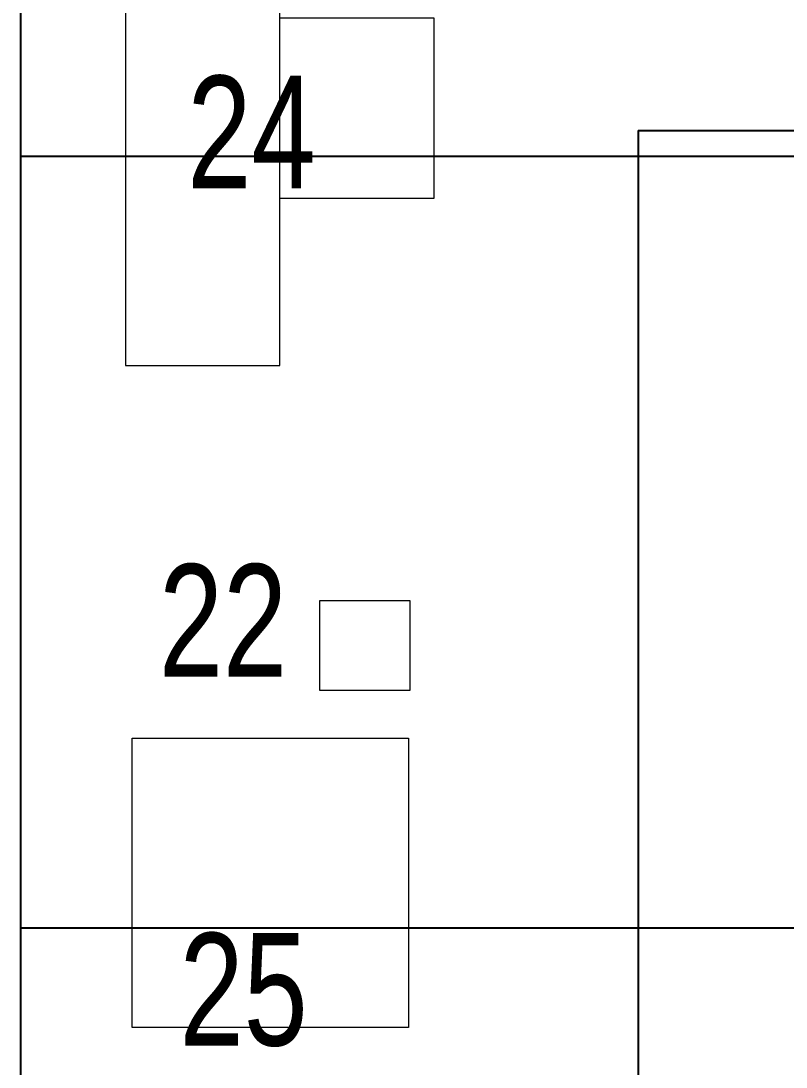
# Model space of a CAD drawing. Extents: x -12260 to 57327, y -29287 to 19916.
# Drawn here: x 25216 to 25811, y 7402 to 8215 of the extents above; entities that cross this region are included whole.
import ezdxf

# ---------------------------------------------------------------- set-up
doc = ezdxf.new("R2010")
doc.units = 0
doc.header["$LTSCALE"] = 0.25
doc.linetypes.add('DASHDOT', pattern=[25.4, 12.7, -6.35, 0, -6.35])
for name, color, linetype, lineweight in [('01-First Floor$0$72_EGR_EQP_TAG', 142, 'Continuous', 5), ('01-First Floor$0$LOADING', 253, 'Continuous', 5), ('01-First Floor$0$Walls', 251, 'Continuous', 5), ('E-LITE-CLNG-CNDT', 6, 'DASHDOT', 35)]:
    doc.layers.add(name, color=color, linetype=linetype, lineweight=lineweight)
doc.layers.add('01-First Floor$0$FALSE CEILING', color=251, linetype='Continuous')
doc.styles.add('01-First Floor$0$X3G_ENTITY_257CFD', font='swisscl.ttf', dxfattribs={"height": 200})

# ---------------------------------------------------------------- blocks, each defined once
blk = doc.blocks.new('01-First Floor$0$D.110.51.53')
blk.add_lwpolyline([(285914, 4547), (286139, 4547), (286139, 4332), (285914, 4332), (285914, 4547)])
blk = doc.blocks.new('01-First Floor$0$D.111.03.06')
blk.add_lwpolyline([(292372, 3690), (292442, 3690), (292442, 3620), (292372, 3620), (292372, 3690)])
blk = doc.blocks.new('01-First Floor$0$D.122.06.11')
for points in [[(285783, 4268), (285783, 4268), (285783, 4388), (285713, 4388), (285643, 4388), (285643, 4268)], [(285513, 4148), (285913, 4148), (285913, 4268), (285513, 4268), (285513, 4148)]]:
    blk.add_lwpolyline(points)
blk = doc.blocks.new('01-First Floor')
at = {"layer": '01-First Floor$0$FALSE CEILING'}
for q in [(25695.56, 6229.1, -0.1), (27465.56, 8130, -0.1)]:
    blk.add_line((25695.56, 8130, -0.1), q, dxfattribs=at)
at = {"layer": '01-First Floor$0$FALSE CEILING', "linetype": 'Continuous'}
for p, q in [((25215.56, 8110), (29215.56, 8110)), ((25215.56, 7510), (29215.56, 7510))]:
    blk.add_line(p, q, dxfattribs=at)
at = {"layer": '01-First Floor$0$FALSE CEILING'}
blk.add_lwpolyline([(25215.56, 8610), (29215.56, 8610), (29215.56, 5110), (25215.56, 5110)], close=True, dxfattribs=at)
at = {"layer": '01-First Floor$0$LOADING'}
for q in [(25695.56, 6229.1, -0.1), (27465.56, 8130, -0.1)]:
    blk.add_line((25695.56, 8130, -0.1), q, dxfattribs=at)
at = {"layer": '01-First Floor$0$Walls'}
blk.add_line((25215.56, 6150), (25215.56, 8610), dxfattribs=at)
at = {"layer": '01-First Floor$0$LOADING', "rotation": 270}
for name, p in [('01-First Floor$0$D.122.06.11', (21148.95, 293860.42, -0.1)), ('01-First Floor$0$D.111.03.06', (21827.95, 300136.42, -0.1)), ('01-First Floor$0$D.110.51.53', (20969.95, 293571.42, -0.1))]:
    blk.add_blockref(name, p, dxfattribs=at)
at = {"layer": '01-First Floor$0$72_EGR_EQP_TAG', "char_height": 87.473, "attachment_point": 2, "style": '01-First Floor$0$X3G_ENTITY_257CFD'}
for s, insert in [('24', (25394.87, 8172.64, -0.21)), ('22', (25372.76, 7792.78, -0.31)), ('25', (25388.75, 7505.89, -0.21))]:
    blk.add_mtext(s, dxfattribs=dict(at, insert=insert))

msp = doc.modelspace()

# ---------------------------------------------------------------- block references
at = {"layer": 'E-LITE-CLNG-CNDT'}
msp.add_blockref('01-First Floor', (0, 0), dxfattribs=at)

doc.saveas('drawing.dxf')
